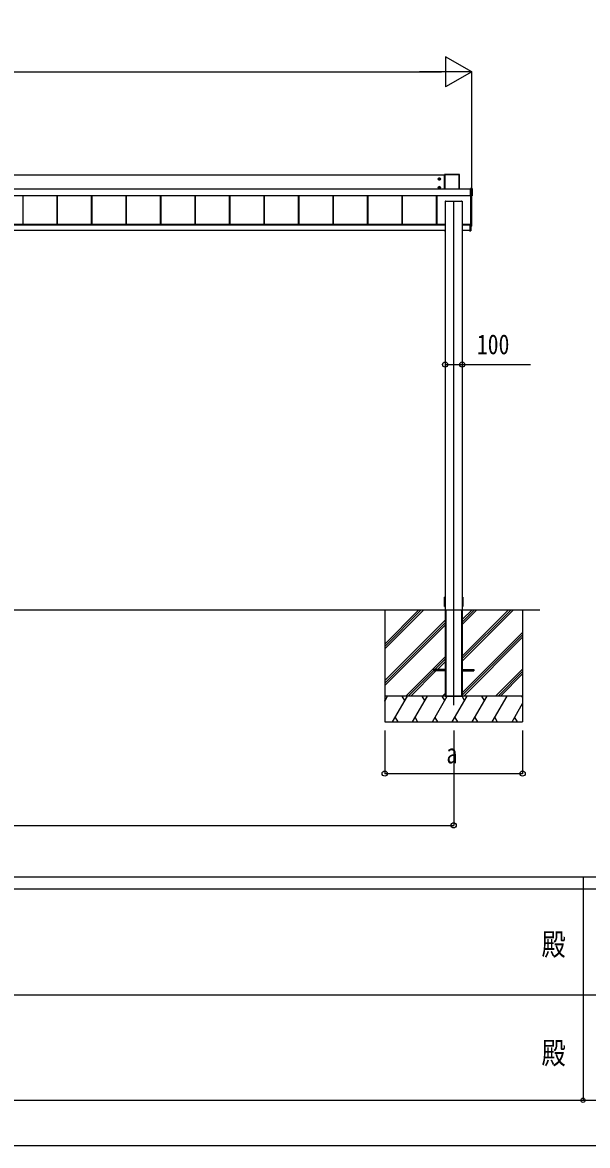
# Model space of a CAD drawing. Units: millimetres, scale not verified. Extents: x -14718 to 14718, y -10395 to 10395.
# Drawn here: x -3268 to 9, y -10395 to -3880 of the extents above; entities that cross this region are included whole.
import ezdxf
from ezdxf.enums import TextEntityAlignment as Align

# ---------------------------------------------------------------- set-up
doc = ezdxf.new("R2010")
doc.units = ezdxf.units.MM
doc.header["$LTSCALE"] = 50
doc.header["$PDMODE"] = 32
doc.header["$PDSIZE"] = 25
for name, color, linetype in [('0-3_YKK_12', 2, 'Continuous'), ('0-4_YKK_A1', 4, 'Continuous'), ('0-5_YKK_D', 6, 'Continuous'), ('0-6_YKK_ZWAK', 7, 'Continuous')]:
    doc.layers.add(name, color=color, linetype=linetype)
doc.styles.add('ＭＳ ゴシック', font='')
doc.styles.get('ＭＳ ゴシック').set_extended_font_data('MS Gothic')

msp = doc.modelspace()

# ---------------------------------------------------------------- linework, layer by layer
at = {"layer": '0-3_YKK_12'}
msp.add_line((-767.41, -7840), (-767.41, -4914.3), dxfattribs=at)
at = {"layer": '0-4_YKK_A1'}
for p, q in [((-820.41, -4766.37), (-6514.41, -4766.37)), ((-857.66, -4788.11), (-843.16, -4788.11)), ((-852.69, -4787.35), (-853.41, -4787.35)), ((-850.41, -4795.36), (-850.41, -4780.86)), ((-848.13, -4788.87), (-847.41, -4788.87)), ((-820.41, -4762.65), (-820.41, -4844.81)), ((-820.07, -4762.79), (-820.41, -4762.65)), ((-820.07, -4844.81), (-820.07, -4762.79)), ((-734.91, -4762.15), (-819.91, -4762.15)), ((-819.91, -4762.15), (-819.57, -4762.29)), ((-819.57, -4762.29), (-819.57, -4762.78)), ((-819.57, -4762.29), (-735.25, -4762.29)), ((-819.57, -4762.78), (-819.57, -4844.81)), ((-735.25, -4762.78), (-819.57, -4762.78)), ((-735.25, -4762.29), (-734.91, -4762.15)), ((-735.25, -4762.29), (-735.25, -4762.78)), ((-735.25, -4844.81), (-735.25, -4762.78)), ((-734.41, -4762.65), (-734.75, -4762.79)), ((-734.75, -4762.79), (-734.75, -4844.81)), ((-734.41, -4844.81), (-734.41, -4762.65)), ((-6559.91, -4844.81), (-668.91, -4844.81)), ((-6559.91, -4845.29), (-668.91, -4845.29)), ((-6559.91, -4884.26), (-668.91, -4884.26)), ((-6559.91, -4884.78), (-668.91, -4884.78)), ((-668.91, -4884.92), (-6559.91, -4884.92)), ((-3266.31, -4884.92), (-3266.31, -5051.15)), ((-3265.91, -4884.92), (-3265.91, -5051.15)), ((-3068.91, -4884.92), (-3068.91, -5051.15)), ((-3066.31, -4884.92), (-3066.31, -5051.15)), ((-3065.91, -4884.92), (-3065.91, -5051.15)), ((-2868.91, -4884.92), (-2868.91, -5051.15)), ((-2866.31, -4884.92), (-2866.31, -5051.15)), ((-2865.91, -4884.92), (-2865.91, -5051.15)), ((-2668.91, -4884.92), (-2668.91, -5051.15)), ((-2666.31, -4884.92), (-2666.31, -5051.15)), ((-2665.91, -4884.92), (-2665.91, -5051.15)), ((-2468.91, -4884.92), (-2468.91, -5051.15)), ((-2466.31, -4884.92), (-2466.31, -5051.15)), ((-2465.91, -4884.92), (-2465.91, -5051.15)), ((-2268.91, -4884.92), (-2268.91, -5051.15)), ((-2266.31, -4884.92), (-2266.31, -5051.15)), ((-2265.91, -4884.92), (-2265.91, -5051.15)), ((-2068.91, -4884.92), (-2068.91, -5051.15)), ((-2066.31, -4884.92), (-2066.31, -5051.15)), ((-2065.91, -4884.92), (-2065.91, -5051.15)), ((-1868.91, -4884.92), (-1868.91, -5051.15)), ((-1866.31, -4884.92), (-1866.31, -5051.15)), ((-1865.91, -4884.92), (-1865.91, -5051.15)), ((-1668.91, -4884.92), (-1668.91, -5051.15)), ((-1666.31, -4884.92), (-1666.31, -5051.15)), ((-1665.91, -4884.92), (-1665.91, -5051.15)), ((-1468.91, -4884.92), (-1468.91, -5051.15)), ((-1466.31, -4884.92), (-1466.31, -5051.15)), ((-1465.91, -4884.92), (-1465.91, -5051.15)), ((-1268.91, -4884.92), (-1268.91, -5051.15)), ((-1266.31, -4884.92), (-1266.31, -5051.15)), ((-1265.91, -4884.92), (-1265.91, -5051.15)), ((-1068.91, -4884.92), (-1068.91, -5051.15)), ((-1066.31, -4884.92), (-1066.31, -5051.15)), ((-1065.91, -4884.92), (-1065.91, -5051.15)), ((-868.91, -4884.92), (-868.91, -5051.15)), ((-866.31, -4884.92), (-866.31, -5051.15)), ((-865.91, -4884.92), (-865.91, -5051.15)), ((-857.66, -4838.08), (-843.16, -4838.08)), ((-852.69, -4837.32), (-853.41, -4837.32)), ((-850.41, -4845.33), (-850.41, -4830.83)), ((-848.13, -4838.84), (-847.41, -4838.84)), ((-667.71, -4843.58), (-668.91, -4843.58)), ((-668.91, -4843.73), (-668.91, -4843.58)), ((-668.91, -4843.58), (-668.91, -4843.58)), ((-667.71, -4843.58), (-668.91, -4843.58)), ((-668.91, -4844.21), (-668.91, -4843.73)), ((-661.87, -4844.21), (-668.91, -4844.21)), ((-668.91, -4885.27), (-661.87, -4885.27)), ((-668.91, -4885.78), (-668.91, -4886.33)), ((-661.87, -4885.78), (-668.91, -4885.78)), ((-667.71, -4843.58), (-667.71, -4843.58)), ((-667.11, -4843.57), (-667.16, -4843.57)), ((-667.11, -4843.53), (-661.41, -4843.53)), ((-667.11, -4843.53), (-667.11, -4843.57)), ((-661.87, -4843.73), (-661.41, -4843.53)), ((-661.87, -4885.27), (-661.87, -4844.21)), ((-661.87, -4885.27), (-661.87, -4885.78)), ((-661.41, -4886.51), (-661.87, -4885.78)), ((-660.91, -4844.03), (-661.37, -4844.23)), ((-661.37, -4844.23), (-661.37, -4885.29)), ((-661.37, -4885.29), (-660.91, -4886.01)), ((-660.91, -4844.03), (-660.91, -4886.01)), ((-817.41, -4916.51), (-817.41, -4916.8)), ((-817.41, -4916.8), (-817.41, -7283.5)), ((-817.41, -4916.8), (-817.11, -4916.8)), ((-817.11, -4916.5), (-815.21, -4916.5)), ((-817.11, -4916.5), (-817.11, -4916.8)), ((-817.11, -4916.8), (-717.71, -4916.8)), ((-815.21, -4916.5), (-815.21, -4916.8)), ((-814.91, -4916.51), (-814.91, -4916.8)), ((-813.91, -4916.71), (-814.91, -4916.71)), ((-813.91, -4916.71), (-813.91, -4916.8)), ((-813.41, -4916.73), (-813.41, -4916.8)), ((-721.41, -4916.73), (-721.41, -4916.8)), ((-719.91, -4916.71), (-720.91, -4916.71)), ((-720.91, -4916.71), (-720.91, -4916.8)), ((-719.91, -4916.51), (-719.91, -4916.8)), ((-719.61, -4916.5), (-717.71, -4916.5)), ((-719.61, -4916.5), (-719.61, -4916.8)), ((-717.71, -4916.5), (-717.71, -4916.8)), ((-717.41, -4916.51), (-717.41, -4916.8)), ((-668.91, -4886.33), (-667.71, -4886.33)), ((-668.91, -4886.33), (-668.91, -4886.33)), ((-668.91, -4886.33), (-667.71, -4886.33)), ((-667.71, -4886.33), (-667.71, -4886.33)), ((-667.41, -5058.98), (-667.41, -4886.34)), ((-667.11, -4886.39), (-667.11, -4886.51)), ((-661.41, -4886.51), (-667.11, -4886.51)), ((-662.41, -5058.93), (-662.41, -4886.51)), ((-817.41, -5051.15), (-6457.41, -5051.15)), ((-817.41, -5053.15), (-6457.41, -5053.15)), ((-817.41, -5056.02), (-6456.91, -5056.02)), ((-670.41, -5051.15), (-717.41, -5051.15)), ((-674.41, -5053.15), (-717.41, -5053.15)), ((-674.41, -5056.02), (-717.41, -5056.02)), ((-669.41, -5051.5), (-674.41, -5051.49)), ((-674.41, -5055.78), (-674.41, -5051.49)), ((-674.41, -5055.78), (-674.41, -5055.98)), ((-668.69, -5055.79), (-674.41, -5055.78)), ((-674.41, -5056.28), (-668.21, -5056.29)), ((-670.91, -5050.76), (-667.71, -5050.76)), ((-670.91, -5051.15), (-670.91, -5050.76)), ((-670.41, -5051.15), (-670.41, -5051.44)), ((-670.41, -5051.44), (-670.41, -5051.49)), ((-669.41, -5051.5), (-669.41, -5050.76)), ((-668.69, -5053.21), (-668.69, -5055.79)), ((-668.69, -5053.21), (-668.41, -5053.21)), ((-668.69, -5055.79), (-668.41, -5055.79)), ((-668.21, -5055.99), (-668.21, -5053.01)), ((-668.21, -5055.99), (-668.21, -5055.99)), ((-668.19, -5050.76), (-668.19, -5052.71)), ((-668.19, -5052.71), (-667.91, -5052.71)), ((-668.19, -5056.29), (-667.91, -5056.29)), ((-667.91, -5052.71), (-667.91, -5050.76)), ((-667.91, -5056.29), (-667.91, -5052.71)), ((-667.91, -5089.38), (-667.91, -5056.29)), ((-662.41, -5059.5), (-667.91, -5059.83)), ((-667.91, -5061.09), (-661.88, -5060.71)), ((-667.91, -5061.09), (-661.88, -5060.71)), ((-661.88, -5060.46), (-667.59, -5060.81)), ((-667.59, -5060.81), (-667.59, -5060.86)), ((-662.91, -5059.48), (-666.91, -5059.48)), ((-661.88, -5018.41), (-662.41, -5018.38)), ((-662.41, -5059.5), (-662.41, -5058.93)), ((-661.88, -5060.71), (-661.88, -5060.46)), ((-661.88, -5060.71), (-661.88, -5060.71)), ((-661.41, -5059.97), (-661.41, -5018.91)), ((-661.41, -5059.97), (-661.41, -5060.21)), ((-818.26, -5087.5), (-6453.41, -5087.5)), ((-818.41, -5089.68), (-818.28, -5087.5)), ((-818.26, -5087.5), (-817.78, -5087.5)), ((-817.78, -5087.5), (-817.91, -5089.68)), ((-817.41, -5087.5), (-817.78, -5087.5)), ((-717.04, -5087.5), (-717.41, -5087.5)), ((-717.41, -5089.68), (-716.91, -5089.68)), ((-716.91, -5090), (-717.41, -5090)), ((-717.04, -5087.5), (-716.56, -5087.5)), ((-716.91, -5089.68), (-717.04, -5087.5)), ((-716.91, -5090), (-716.91, -5089.68)), ((-716.71, -5090), (-716.91, -5090)), ((-674.41, -5087.5), (-716.56, -5087.5)), ((-716.54, -5087.5), (-716.41, -5089.68)), ((-674.41, -5090.06), (-668.19, -5089.68)), ((-674.41, -5089.76), (-674.41, -5090.06)), ((-667.91, -5089.38), (-668.19, -5089.38)), ((-819.91, -7244.2), (-819.64, -7213.3)), ((-715.18, -7213.3), (-714.91, -7244.2)), ((-12317.41, -7287.5), (-267.41, -7287.5)), ((-1167.41, -7287.5), (-1167.41, -7937.5)), ((-1167.41, -7514.13), (-940.78, -7287.5)), ((-1167.41, -7485.85), (-969.06, -7287.5)), ((-1167.41, -7499.99), (-954.98, -7287.56)), ((-819.71, -7267.2), (-819.91, -7244.2)), ((-817.41, -7283.5), (-817.41, -7787.5)), ((-817.41, -7287.5), (-817.11, -7287.5)), ((-817.41, -7287.5), (-817.41, -7787.5)), ((-817.11, -7287.5), (-717.71, -7287.5)), ((-814.91, -7287.5), (-814.91, -7787.5)), ((-813.41, -7287.5), (-813.41, -7787.5)), ((-721.41, -7287.5), (-721.41, -7787.5)), ((-719.91, -7287.5), (-719.91, -7787.5)), ((-715.61, -7267.5), (-717.41, -7267.5)), ((-717.41, -7283.5), (-717.41, -7787.5)), ((-717.41, -7287.5), (-717.41, -7787.5)), ((-717.41, -7372.5), (-632.41, -7287.5)), ((-717.41, -7358.36), (-646.55, -7287.5)), ((-717.41, -7344.21), (-660.7, -7287.5)), ((-717.41, -7584.63), (-420.32, -7287.54)), ((-717.41, -7570.49), (-434.46, -7287.54)), ((-717.41, -7556.35), (-448.6, -7287.54)), ((-715.41, -7267.5), (-715.61, -7267.5)), ((-714.91, -7244.2), (-715.11, -7267.2)), ((-367.41, -7287.5), (-367.41, -7937.5)), ((-1167.41, -7697.98), (-817.41, -7347.98)), ((-1167.41, -7712.12), (-817.41, -7362.12)), ((-1167.41, -7726.26), (-817.41, -7376.26)), ((-717.41, -7768.48), (-367.41, -7418.48)), ((-717.41, -7782.62), (-367.41, -7432.62)), ((-708.15, -7787.5), (-367.41, -7446.76)), ((-1044.8, -7787.5), (-817.41, -7560.11)), ((-876.16, -7633), (-817.41, -7574.25)), ((-862.02, -7633), (-817.41, -7588.4)), ((-1030.66, -7787.5), (-884.91, -7641.75)), ((-1016.52, -7787.5), (-871.02, -7642)), ((-884.91, -7633), (-884.91, -7642)), ((-817.41, -7633), (-884.91, -7633)), ((-817.41, -7642), (-884.91, -7642)), ((-717.41, -7633), (-649.91, -7633)), ((-717.41, -7642), (-649.91, -7642)), ((-649.91, -7633), (-649.91, -7642)), ((-524.3, -7787.5), (-367.41, -7630.61)), ((-510.16, -7787.5), (-367.41, -7644.75)), ((-496.02, -7787.5), (-367.41, -7658.89)), ((-367.41, -7787.5), (-1167.41, -7787.5)), ((-1167.41, -7816.44), (-1150.7, -7787.5)), ((-367.41, -7787.5), (-1167.41, -7787.5)), ((-1165.7, -7813.48), (-1167.41, -7810.52)), ((-1121.84, -7937.5), (-1035.23, -7787.5)), ((-1050.23, -7813.48), (-1065.23, -7787.5)), ((-1006.36, -7937.5), (-919.76, -7787.5)), ((-934.76, -7813.48), (-949.76, -7787.5)), ((-890.89, -7937.5), (-804.29, -7787.5)), ((-819.29, -7813.48), (-834.29, -7787.5)), ((-832.67, -7787.5), (-817.41, -7772.24)), ((-817.41, -7787.5), (-717.41, -7787.5)), ((-775.42, -7937.5), (-688.82, -7787.5)), ((-703.82, -7813.48), (-718.82, -7787.5)), ((-659.95, -7937.5), (-573.35, -7787.5)), ((-588.35, -7813.48), (-603.35, -7787.5)), ((-544.48, -7937.5), (-457.88, -7787.5)), ((-367.41, -7796.16), (-372.41, -7787.5)), ((-429.01, -7937.5), (-367.41, -7830.8)), ((-1167.41, -7937.5), (-367.41, -7937.5)), ((-1106.84, -7911.52), (-1091.84, -7937.5)), ((-991.37, -7911.52), (-976.37, -7937.5)), ((-875.9, -7911.52), (-860.9, -7937.5)), ((-760.42, -7911.52), (-745.43, -7937.5)), ((-644.96, -7911.52), (-629.96, -7937.5)), ((-529.49, -7911.52), (-514.49, -7937.5)), ((-414.01, -7911.52), (-399.02, -7937.5))]:
    msp.add_line(p, q, dxfattribs=at)
for points in [[(-850.41, -4782.34), (-855.41, -4785.22), (-855.41, -4791), (-850.41, -4793.88), (-845.41, -4791), (-845.41, -4785.22)], [(-850.41, -4832.31), (-855.41, -4835.19), (-855.41, -4840.97), (-850.41, -4843.85), (-845.41, -4840.97), (-845.41, -4835.19)]]:
    msp.add_lwpolyline(points, close=True, dxfattribs=at)
for points in [[(-853.41, -4787.35), (-853.41, -4788.87), (-852.69, -4788.87)], [(-849.65, -4785.83), (-849.65, -4785.11), (-851.17, -4785.11), (-851.17, -4785.83)], [(-851.17, -4790.39), (-851.17, -4791.11), (-849.65, -4791.11), (-849.65, -4790.39)], [(-847.41, -4788.87), (-847.41, -4787.35), (-848.13, -4787.35)], [(-853.41, -4837.32), (-853.41, -4838.84), (-852.69, -4838.84)], [(-849.65, -4835.8), (-849.65, -4835.08), (-851.17, -4835.08), (-851.17, -4835.8)], [(-851.17, -4840.36), (-851.17, -4841.08), (-849.65, -4841.08), (-849.65, -4840.36)], [(-847.41, -4838.84), (-847.41, -4837.32), (-848.13, -4837.32)], [(-668.91, -4843.73), (-661.87, -4843.73), (-661.87, -4844.21)], [(-668.91, -4885.78), (-668.91, -4885.27), (-668.91, -4844.21)], [(-717.71, -4916.8), (-717.41, -4916.8), (-717.41, -7283.5)], [(-668.23, -5055.99), (-674.41, -5055.98), (-674.41, -5056.28), (-674.41, -5089.76)], [(-668.19, -5056.29), (-668.19, -5089.38), (-674.41, -5089.76)], [(-668.41, -5055.81), (-668.41, -5055.79), (-668.41, -5053.21)], [(-668.21, -5055.99), (-668.21, -5055.99), (-668.22, -5055.99)], [(-817.41, -5090), (-817.91, -5090), (-818.11, -5090)], [(-817.91, -5090), (-817.91, -5089.68), (-817.41, -5089.68)], [(-819.34, -7213), (-819.14, -7213), (-817.41, -7213)], [(-717.41, -7213), (-715.68, -7213), (-715.48, -7213)], [(-817.41, -7267.5), (-819.21, -7267.5), (-819.41, -7267.5)], [(-817.11, -7287.5), (-717.71, -7287.5), (-717.41, -7287.5)]]:
    msp.add_lwpolyline(points, dxfattribs=at)
for centre, radius in [((-850.41, -4788.11), 6.25), ((-850.41, -4788.11), 5), ((-850.41, -4838.08), 6.25), ((-850.41, -4838.08), 5)]:
    msp.add_circle(centre, radius, dxfattribs=at)
for centre, radius, start, end in [((-850.41, -4788.11), 5.58, 153.74848, 206.25152), ((-850.41, -4788.11), 5.58, 93.74848, 146.25152), ((-850.41, -4788.11), 5.58, 213.74848, 266.25152), ((-852.69, -4785.83), 1.52, 270, 0), ((-852.69, -4790.39), 1.52, 0, 90), ((-850.41, -4788.11), 5.58, 33.74848, 86.25152), ((-850.41, -4788.11), 5.58, 273.74848, 326.25152), ((-848.13, -4785.83), 1.52, 180, 270), ((-848.13, -4790.39), 1.52, 90, 180), ((-850.41, -4788.11), 5.58, 333.74848, 26.25152), ((-819.57, -4762.79), 0.5, 90.15046, 179.81463), ((-819.69, -4766.89), 4.12, 88.40447, 95.35624), ((-735.25, -4762.79), 0.5, 0.18537, 89.84954), ((-735.13, -4766.89), 4.12, 84.64376, 91.59553), ((-850.41, -4838.08), 5.58, 153.74848, 206.25152), ((-850.41, -4838.08), 5.58, 93.74848, 146.25152), ((-850.41, -4838.08), 5.58, 213.74848, 266.25152), ((-852.69, -4835.8), 1.52, 270, 0), ((-852.69, -4840.36), 1.52, 0, 90), ((-850.41, -4838.08), 5.58, 33.74848, 86.25152), ((-850.41, -4838.08), 5.58, 273.74848, 326.25152), ((-848.13, -4835.8), 1.52, 180, 270), ((-848.13, -4840.36), 1.52, 90, 180), ((-850.41, -4838.08), 5.58, 333.74848, 26.25152), ((-667.27, -4842.17), 1.41, 271.33232, 274.49739), ((-661.87, -4844.23), 0.5, 0.18537, 89.84954), ((-661.76, -4848.33), 4.12, 84.64376, 91.59553), ((-661.76, -4889.39), 4.12, 84.64376, 91.59553), ((-661.87, -4885.28), 0.502, 270.31408, 359.651), ((-667.62, -4888.95), 2.62, 81.42612, 92.09097), ((-667.11, -4886.09), 0.301, 243.24083, 270.00691), ((-668.63, -5057.78), 1.98, 83.79926, 91.95127), ((-668.23, -5056.29), 0.3, 87.77338, 89.77816), ((-668.23, -5056.14), 0.141, 85.77463, 89.9759), ((-669.46, -5056.22), 1.25, 356.45735, 10.27369), ((-669.42, -5056.17), 1.21, 354.17006, 8.37745), ((-669.54, -5052.78), 1.35, 350.09675, 2.91202), ((-668.21, -5052.71), 0.3, 269.98255, 359.98254), ((-668.21, -5056.29), 0.3, 0, 89.87763), ((-669.41, -5056.22), 1.22, 356.27163, 10.47203), ((-667.61, -5060.51), 0.3, 180.0189, 273.51595), ((-667.61, -5060.56), 0.3, 180.0189, 273.51595), ((-667.71, -5050.46), 0.3, 269.98255, 359.98252), ((-666.91, -5058.98), 0.5, 180.01746, 270.01745), ((-662.91, -5058.98), 0.5, 269.98255, 359.98254), ((-661.91, -5018.91), 0.5, 0.01604, 86.51881), ((-661.91, -5059.97), 0.5, 273.48119, 359.98396), ((-661.91, -5060.21), 0.5, 273.6197, 0), ((-661.91, -5060.21), 0.5, 273.48119, 359.98396), ((-818.11, -5089.7), 0.3, 176.5, 270), ((-716.71, -5089.7), 0.3, 270, 3.5), ((-668.21, -5089.38), 0.3, 273.5, 0), ((-669.42, -5089.53), 1.24, 353.06854, 6.93146), ((-819.34, -7213.3), 0.3, 90, 179.5), ((-715.48, -7213.3), 0.3, 0.5, 90), ((-819.41, -7267.2), 0.3, 180.5, 270), ((-715.41, -7267.2), 0.3, 270, 359.5)]:
    msp.add_arc(centre, radius, start, end, dxfattribs=at)
for centre, major_axis, ratio, start_param, end_param in [((-819.91, -4762.65), (0.382, -0.325), 0.996231, 2.2770247, 3.8440941), ((-734.91, -4762.65), (0.382, 0.325), 0.996231, 5.5806839, 7.1477533), ((-667.71, -4843.57), (0.6, 0), 0.026226, 4.712389, 5.6461648), ((-667.11, -4843.83), (0, 0.3), 0.998743, 6.2831853, 6.8214342), ((-667.71, -4843.57), (0.6, 0), 0.026226, 5.6461648, 6.2831853), ((-661.41, -4844.03), (0.382, 0.325), 0.996231, 5.5806839, 7.1477533), ((-661.41, -4886.01), (0.382, -0.325), 0.996231, 5.4186173, 6.9856867), ((-817.11, -4916.51), (0.3, 0), 0.034921, 1.5707963, 3.1415927), ((-815.21, -4916.51), (0.3, 0), 0.034921, 6.2831853, 7.8539816), ((-813.91, -4916.73), (0.5, 0), 0.034921, 6.2831853, 7.8539816), ((-720.91, -4916.73), (0.5, 0), 0.034921, 1.5707963, 3.1415927), ((-719.61, -4916.51), (0.3, 0), 0.034921, 1.5707963, 3.1415927), ((-717.71, -4916.51), (0.3, 0), 0.034921, 6.2831853, 7.8539816), ((-667.71, -4886.39), (0.6, 0), 0.096025, 6.2831853, 7.8539816), ((-667.11, -4886.21), (0, 0.3), 0.998743, 2.0534275, 3.1415927), ((-668.19, -5053.21), (-0.301, 0.4), 0.997782, 5.6362522, 7.2070486), ((-668.71, -5055.79), (-0.001, 0.2), 0.09157, 4.6769241, 4.7117655), ((-668.21, -5055.79), (0.482, 0.007), 0.414889, 3.1353871, 4.6694768), ((-668.21, -5053.21), (-0.108, 0.169), 0.994155, 5.7105836, 7.28138), ((-668.21, -5055.79), (0.145, 0.15), 0.921201, 2.3804184, 3.9145081), ((-668.19, -5055.79), (-0.301, 0.4), 0.997782, 2.4579529, 2.4946596), ((-668.19, -5060.89), (0.6, 0.037), 0.034769, 5.198958, 6.2810574), ((-817.91, -5089.7), (0.5, -0.018), 0.036539, 1.5736281, 3.1406975), ((-716.91, -5089.7), (0.5, 0.018), 0.036539, 0.0008951, 1.5679645)]:
    msp.add_ellipse(centre, major_axis=major_axis, ratio=ratio, start_param=start_param, end_param=end_param, dxfattribs=at)
at = {"layer": '0-5_YKK_D'}
for p, q in [((-662.41, -4166.37), (-813.97, -4078.87)), ((-813.97, -4078.87), (-813.97, -4253.87)), ((-12297.41, -4166.37), (-837.41, -4166.37)), ((-662.41, -4166.37), (-965.52, -4166.37)), ((-662.41, -4166.37), (-813.97, -4253.87)), ((-662.41, -4885.51), (-662.41, -4165.37)), ((-817.41, -5861.97), (-817.41, -5865.49)), ((-1167.41, -7987.5), (-1167.41, -8238.5)), ((-767.41, -7987.5), (-767.41, -8538.5)), ((-367.41, -7987.5), (-367.41, -8238.5)), ((-1167.41, -8237.5), (-367.41, -8237.5)), ((-6567.41, -8537.5), (-767.41, -8537.5))]:
    msp.add_line(p, q, dxfattribs=at)
msp.add_lwpolyline([(-817.41, -5864.49), (-717.41, -5864.49), (-322.31, -5864.49)], dxfattribs=at)
for centre in [(-817.41, -5864.49), (-717.41, -5864.49), (-1167.41, -8237.5), (-367.41, -8237.5), (-767.41, -8537.5)]:
    msp.add_circle(centre, 14.88, dxfattribs=at)
at = {"layer": '0-6_YKK_ZWAK'}
for p, q in [((13632.57, -8837.5), (-13667.43, -8837.5)), ((-17.43, -8837.5), (-17.43, -10132.5)), ((-17.43, -8907.5), (-4567.43, -8907.5)), ((4532.57, -8907.5), (-17.43, -8907.5)), ((-4541.18, -9520), (-17.43, -9520)), ((-17.43, -9520), (4532.57, -9520)), ((-4567.43, -10132.5), (-17.43, -10132.5)), ((-17.43, -10132.5), (4532.57, -10132.5))]:
    msp.add_line(p, q, dxfattribs=at)
msp.add_lwpolyline([(-14717.5, -10395), (14717.5, -10395), (14717.5, 10395), (-14717.5, 10395)], close=True, dxfattribs=at)
msp.add_point((-17.43, -10132.5), dxfattribs=at)

# ---------------------------------------------------------------- texts
at = {"layer": '0-5_YKK_D', "style": 'ＭＳ ゴシック', "width": 0.8}
for s, p in [('100', (-632.91, -5839.49)), ('a', (-809.41, -8212.5))]:
    msp.add_text(s, height=115.5, dxfattribs=at).set_placement(p, align=Align.BOTTOM_LEFT)
at = {"layer": '0-6_YKK_ZWAK', "style": 'ＭＳ ゴシック', "width": 0.8}
for p in [(-257.83, -9330.42), (-257.83, -9960.42)]:
    msp.add_text('殿', height=128.3, dxfattribs=at).set_placement(p, align=Align.BOTTOM_LEFT)

doc.saveas('drawing.dxf')
